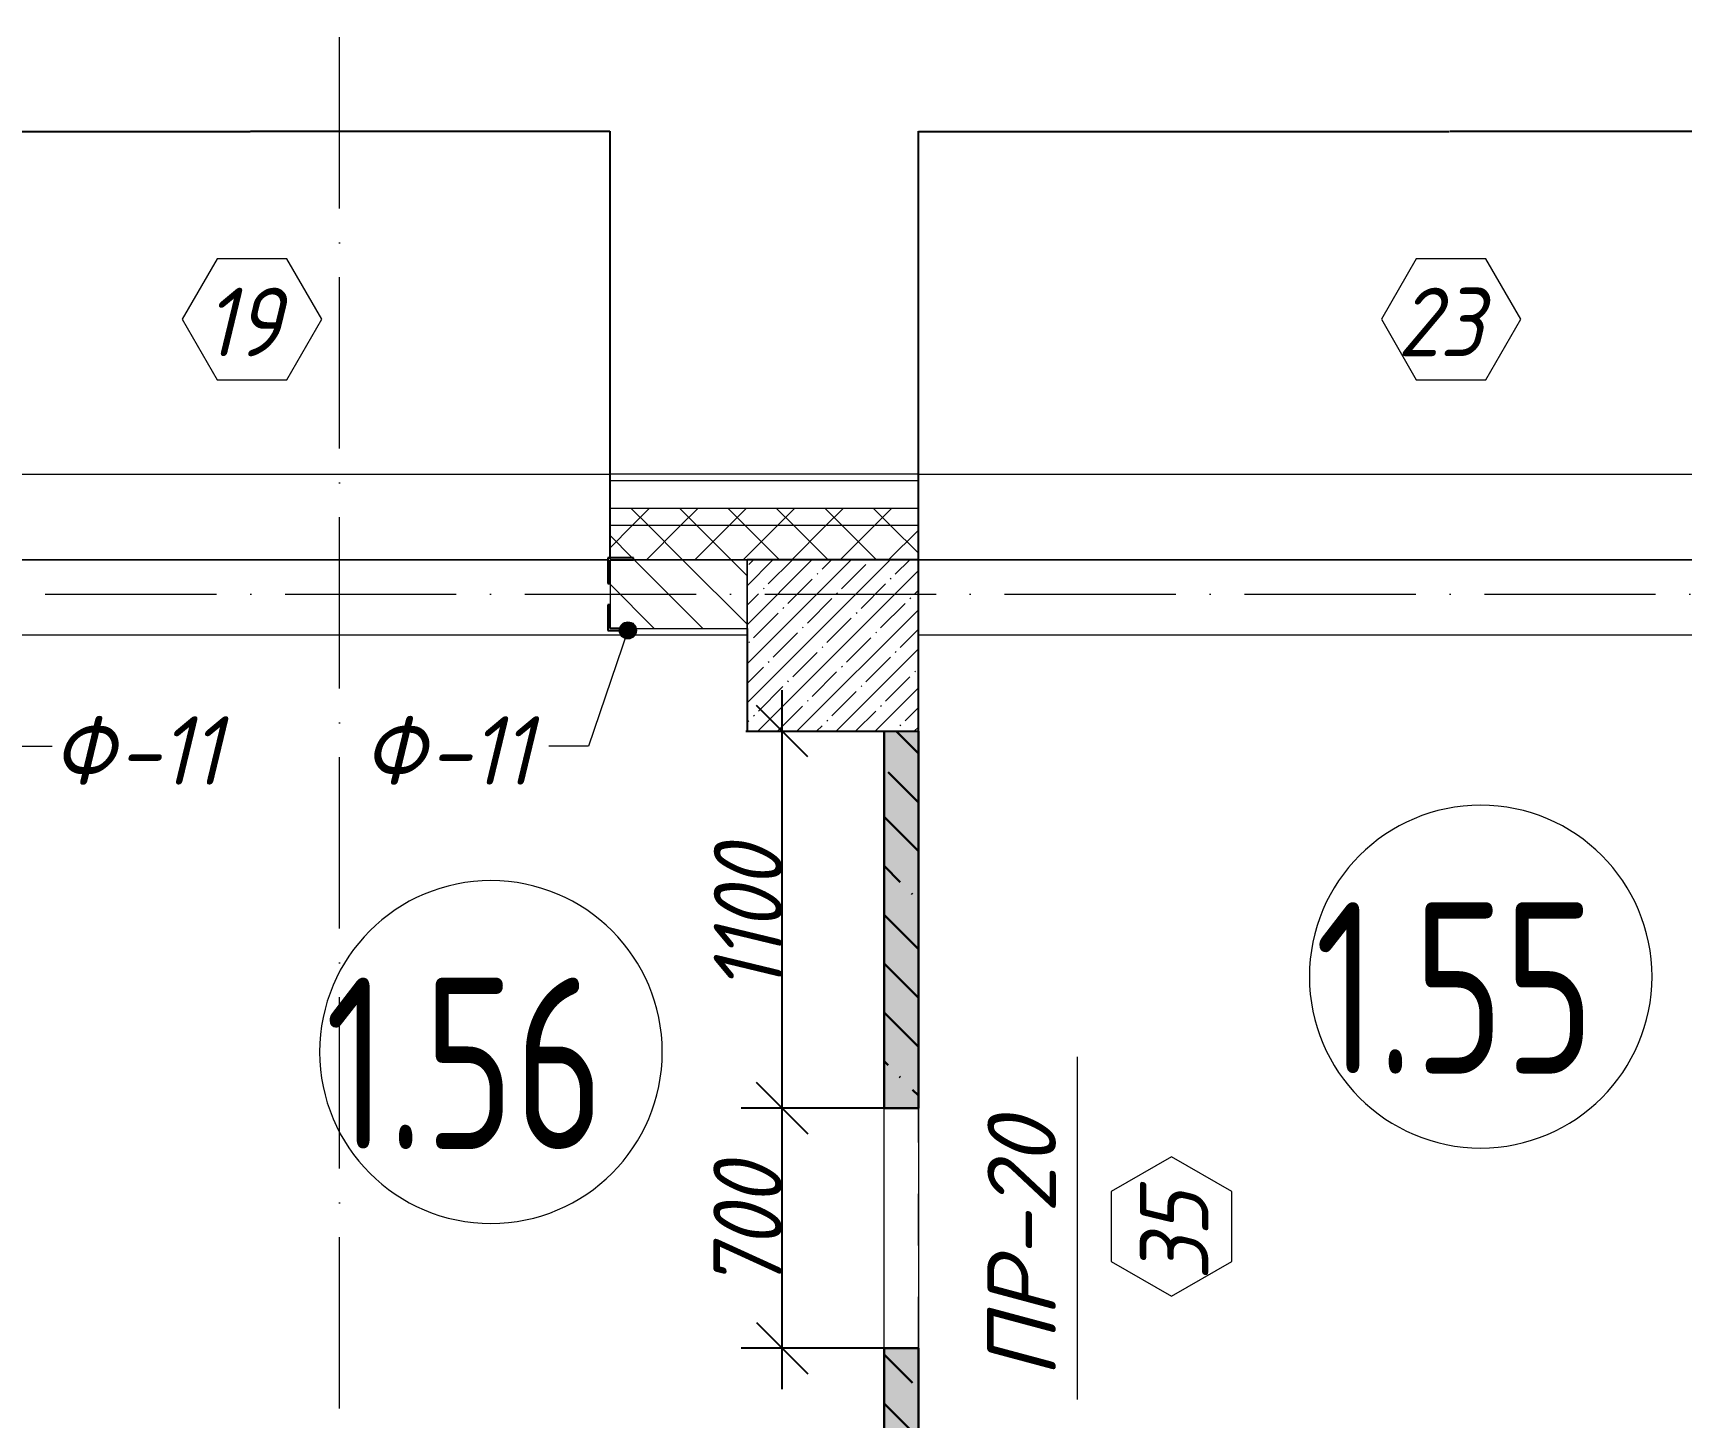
# Model space of a CAD drawing. Header units: millimetres. Extents: x 12986 to 523328, y -9759 to 30092.
# Drawn here: x 136663 to 141473, y 24599 to 28637 of the extents above; entities that cross this region are included whole.
import ezdxf

# ---------------------------------------------------------------- set-up
doc = ezdxf.new("R2010")
doc.units = ezdxf.units.MM
doc.linetypes.add('50_200_ШТРИХ_1Т_ш5_п1_п1_', pattern=[700, 500, -100, 0, -100])
doc.linetypes.add('Штрих короткий', pattern=[300, 150, -150])
for name, color, linetype, lineweight in [('0) ПГП', 1, 'Continuous', 30), ('4) ПГП красный расчет', 12, 'Continuous', 30), ('A-ANNO-DIMS', 7, 'Continuous', 9), ('A-AREA-IDEN', 7, 'Continuous', 9), ('A-DOOR-2', 7, 'Continuous', 5), ('A-DOOR-3', 7, 'Штрих короткий', 5), ('A-DOOR-IDEN', 7, 'Continuous', 9), ('A-GENM-1', 7, 'Continuous', 25), ('A-GENM-IDEN', 7, 'Continuous', 9), ('A-GLAZ-IDEN', 7, 'Continuous', 9), ('A-WALL', 7, 'Continuous', 5), ('A-WALL-6', 18, 'Continuous', 13), ('A-WALL-8', 7, 'Continuous', 9), ('A-WALL-FNSH-1', 7, 'Continuous', 9), ('A-WALL-PATT-1', 7, 'Continuous', 5), ('I-WALL', 7, 'Continuous', 5), ('S-COLS', 7, 'Continuous', 9), ('S-COLS-1', 7, 'Continuous', 5), ('S-COLS-2', 7, 'Continuous', 25), ('Оси-2', 7, '50_200_ШТРИХ_1Т_ш5_п1_п1_', 9)]:
    doc.layers.add(name, color=color, linetype=linetype, lineweight=lineweight)
for name, color, linetype, lineweight, true_color in [('A-WALL-2', 7, 'Continuous', 13, 0x000000), ('A-WALL-3', 7, 'Continuous', 5, 0x000000), ('A-WALL-PATT-2', 7, 'Continuous', 5, 0xce0000)]:
    doc.layers.add(name, color=color, linetype=linetype, lineweight=lineweight, true_color=true_color)
doc.styles.add('ISOCPEUR_I_3', font='isocpeui.ttf', dxfattribs={"width": 0.9, "height": 200})
doc.styles.add('ISOCPEUR_I_5', font='isocpeui.ttf', dxfattribs={"height": 200})
doc.styles.add('СПДС', font='ГОСТ тип А.ttf', dxfattribs={"width": 0.9})
doc.dimstyles.new('ISO-2_0_0_9К_СРЕДНИЙ_7', dxfattribs={"dimscale": 304.8, "dimtxt": 199.196235, "dimasz": 0.492126, "dimexe": 0.393701, "dimexo": 0, "dimgap": 0, "dimtad": 1, "dimdec": 0, "dimzin": 0, "dimdsep": 46, "dimtxsty": 'ISOCPEUR_I_3', "dimblk1": 'OBLIQUE', "dimblk2": 'OBLIQUE', "dimsah": 1, "dimcen": 0.09, "dimdle": 0.393701, "dimazin": 0, "dimtfac": 1, "dimtdec": 4, "dimtix": 1, "dimtmove": 0, "dimatfit": 3, "dimfxl": 1, "dimtvp": 1, "dimtolj": 1, "dimtzin": 0, "dimarcsym": 2})
doc.dimstyles.get("Standard").update_dxf_attribs({"dimtxt": 0.18, "dimasz": 0.18, "dimexe": 0.18, "dimexo": 0.0625, "dimgap": 0.09, "dimtad": 0, "dimtih": 1, "dimtoh": 1, "dimdec": 4, "dimzin": 0, "dimdsep": 46, "dimtxsty": 'Standard', "dimcen": 0.09, "dimadec": 0, "dimazin": 0, "dimtfac": 1, "dimtdec": 4, "dimtofl": 0, "dimtmove": 0, "dimatfit": 3, "dimfxl": 1, "dimtolj": 1, "dimtzin": 0, "dimarcsym": 0})
pattern_1 = [(45, (61996.89, 0), (-70.71068, 70.71068), []), (135, (61996.89, 0), (-70.71068, -70.71068), [])]

# ---------------------------------------------------------------- blocks, each defined once
blk = doc.blocks.new('Фахверк_СКБ_Уголок - Ф-11_200х2500 h-26914022-АР1_Кладочный план 1 этажа')
at = {"layer": 'A-GENM-1'}
for p, q in [((200, 156), (125, 156)), ((125, 156), (125, 81)), ((131, 81), (131, 150)), ((131, 150), (200, 150)), ((200, 150), (200, 156)), ((125, 81), (131, 81)), ((131, 19), (125, 19)), ((125, 19), (125, -56)), ((131, -50), (131, 19)), ((125, -56), (200, -56)), ((200, -50), (131, -50)), ((200, -56), (200, -50))]:
    blk.add_line(p, q, dxfattribs=at)
blk = doc.blocks.new('Проем_Дверь_БезПР - 700х700 h_штора-26852905-АР1_Кладочный план 1 этажа')
at = {"layer": 'A-DOOR-3'}
for p, q in [((350, 50), (-350, 50)), ((350, -50), (-350, -50))]:
    blk.add_line(p, q, dxfattribs=at)
blk = doc.blocks.new('AAR_СКБ_Марка_Окна_Перемычка и проем - Марка проема-25443838-АР1_Кладочный план 1 этажа')
at = {"layer": 'A-GLAZ-IDEN'}
for p, q in [((-0.968, -0.984), (-1.986, -2.747)), ((1.067, -0.984), (-0.968, -0.984)), ((2.085, -2.747), (1.067, -0.984)), ((-1.986, -2.747), (-0.968, -4.509)), ((1.067, -4.509), (2.085, -2.747)), ((-0.968, -4.509), (1.067, -4.509))]:
    blk.add_line(p, q, dxfattribs=at)
blk = doc.blocks.new('DIMBLOCK327-АР1_Кладочный план 1 этажа')
at = {"layer": 'A-ANNO-DIMS', "color": 0, "lineweight": -2, "transparency": 16777216}
for p, q in [((136246.9, 27103.1), (136246.9, 28350.2)), ((136247.1, 28350), (137296.2, 28350)), ((138346.7, 28350), (137297.6, 28350)), ((138346.9, 27103.1), (138346.9, 28350.2))]:
    blk.add_line(p, q, dxfattribs=at)
at = {"layer": 'A-ANNO-DIMS', "color": 0, "transparency": 16777216}
for points in [[(136247.1, 28350.1), (136247.1, 28350), (136246.9, 28350)], [(138346.7, 28350.1), (138346.7, 28350), (138346.9, 28350)]]:
    blk.add_solid(points, dxfattribs=at)
at = {"layer": 'Defpoints', "color": 0, "transparency": 16777216}
for p in [(138346.9, 28350), (136246.9, 27103), (138346.9, 27103)]:
    blk.add_point(p, dxfattribs=at)
at = {"layer": 'A-ANNO-DIMS', "color": 0, "transparency": 16777216, "insert": (137296.9, 28350), "char_height": 0.18, "width": 560.814, "attachment_point": 5}
blk.add_mtext('\\A1;2100.0000', dxfattribs=at)
blk = doc.blocks.new('DIMBLOCK328-АР1_Кладочный план 1 этажа')
at = {"layer": 'A-ANNO-DIMS', "color": 0, "lineweight": -2, "transparency": 16777216}
for p, q in [((139246.9, 27061.9), (139246.9, 28350.2)), ((139247.1, 28350), (140796.2, 28350)), ((142346.7, 28350), (140797.6, 28350)), ((142346.9, 27103.1), (142346.9, 28350.2))]:
    blk.add_line(p, q, dxfattribs=at)
at = {"layer": 'A-ANNO-DIMS', "color": 0, "transparency": 16777216}
for points in [[(139247.1, 28350.1), (139247.1, 28350), (139246.9, 28350)], [(142346.7, 28350.1), (142346.7, 28350), (142346.9, 28350)]]:
    blk.add_solid(points, dxfattribs=at)
at = {"layer": 'Defpoints', "color": 0, "transparency": 16777216}
for p in [(142346.9, 28350), (142346.9, 27103), (139246.9, 27061.9)]:
    blk.add_point(p, dxfattribs=at)
at = {"layer": 'A-ANNO-DIMS', "color": 0, "transparency": 16777216, "insert": (140796.9, 28350), "char_height": 0.18, "width": 560.814, "attachment_point": 5}
blk.add_mtext('\\A1;3100.0000', dxfattribs=at)
blk = doc.blocks.new('AAR_СКБ_Марка_Двери_Перемычка и проем - Марка перемычки и проема-25306769-АР1_Кладочный план 1 этажа')
at = {"layer": 'A-DOOR-IDEN'}
for p, q in [((-5, 0), (5, 0)), ((-0.968, -0.984), (-1.986, -2.747)), ((1.067, -0.984), (-0.968, -0.984)), ((2.085, -2.747), (1.067, -0.984)), ((-1.986, -2.747), (-0.968, -4.509)), ((1.067, -4.509), (2.085, -2.747)), ((-0.968, -4.509), (1.067, -4.509))]:
    blk.add_line(p, q, dxfattribs=at)
blk = doc.blocks.new('_Oblique')
at = {"color": 0, "linetype": 'ByBlock', "lineweight": -2}
blk.add_line((-0.5, -0.5), (0.5, 0.5), dxfattribs=at)
blk = doc.blocks.new('DIMBLOCK746-АР1_Кладочный план 1 этажа')
at = {"layer": 'A-ANNO-DIMS', "color": 0, "lineweight": -2, "transparency": 16777216}
for p, q in [((138849.7, 24680), (138849.7, 25620)), ((139146.9, 25500), (138729.7, 25500)), ((139146.9, 24800), (138729.7, 24800))]:
    blk.add_line(p, q, dxfattribs=at)
at = {"layer": 'Defpoints', "color": 0, "transparency": 16777216}
for p in [(138849.7, 25500), (139146.9, 25500), (139146.9, 24800)]:
    blk.add_point(p, dxfattribs=at)
at = {"layer": 'A-ANNO-DIMS', "color": 0, "lineweight": -2, "transparency": 16777216, "xscale": 150, "yscale": 150, "zscale": 150}
for p, rotation in [((138849.7, 25500), 90), ((138849.7, 24800), 270)]:
    blk.add_blockref('_Oblique', p, dxfattribs=dict(at, rotation=rotation))
at = {"layer": 'A-ANNO-DIMS', "color": 0, "transparency": 16777216, "insert": (138748.4, 25150), "char_height": 200, "width": 455.087, "attachment_point": 5, "rotation": 90, "style": 'ISOCPEUR_I_3'}
blk.add_mtext('\\A1;700', dxfattribs=at)
blk = doc.blocks.new('DIMBLOCK747-АР1_Кладочный план 1 этажа')
at = {"layer": 'A-ANNO-DIMS', "color": 0, "lineweight": -2, "transparency": 16777216}
for p, q in [((138849.7, 25380), (138849.7, 26720)), ((138743.7, 26600), (138969.7, 26600)), ((139146.9, 25500), (138729.7, 25500))]:
    blk.add_line(p, q, dxfattribs=at)
at = {"layer": 'Defpoints', "color": 0, "transparency": 16777216}
for p in [(138743.7, 26600), (138849.7, 26600), (139146.9, 25500)]:
    blk.add_point(p, dxfattribs=at)
at = {"layer": 'A-ANNO-DIMS', "color": 0, "lineweight": -2, "transparency": 16777216, "xscale": 150, "yscale": 150, "zscale": 150}
for p, rotation in [((138849.7, 26600), 90), ((138849.7, 25500), 270)]:
    blk.add_blockref('_Oblique', p, dxfattribs=dict(at, rotation=rotation))
at = {"layer": 'A-ANNO-DIMS', "color": 0, "transparency": 16777216, "insert": (138749.7, 26050), "char_height": 200, "width": 514.846, "attachment_point": 5, "rotation": 90, "style": 'ISOCPEUR_I_3'}
blk.add_mtext('\\A1;1100', dxfattribs=at)
blk = doc.blocks.new('Марка_Помещения - Номер-25198446-Объем проектирования 1 этажа')
at = {"layer": 'A-AREA-IDEN'}
for start, end in [(360, 180), (180, 360)]:
    blk.add_arc((0, 0), 2.5, start, end, dxfattribs=at)

msp = doc.modelspace()

# ---------------------------------------------------------------- hatches: boundary and pattern name
at = {"layer": '0) ПГП'}
h = msp.add_hatch(dxfattribs=at)
h.set_pattern_fill('FP_16', color=256, style=0, pattern_type=2)
h.set_pattern_definition([(50, (61996.893, 0), (72.873764, -6.37607), [7.62, -83.82]), (355, (61996.89, 0), (-14.09699, 76.422444), [6.096, -67.056]), (100.451, (62002.966, -0.53), (58.776964, 70.04687), [6.476, -71.236]), (46.184, (61996.89, 20.32), (108.43142, -16.81745), [11.43, -125.73]), (96.636, (62005.93, 18.92), (94.961, 98.97089), [9.714, -106.854]), (351.184, (61996.89, 20.32), (94.96227, 98.97018), [9.144, -100.584]), (21, (62007.053, 15.24), (60.64565, -40.906537), [7.62, -83.82]), (326, (62007.05, 15.24), (24.72083, 73.67493), [6.096, -67.056]), (71.451, (62012.11, 11.83), (85.36689, 32.768737), [6.476, -71.236]), (37.5, (61996.893, 0), (1.235525, 33.8224325), [3.353, -62.89, 3.353, -64.719, -67.31]), (37.5, (61996.893, 0), (1.235525, 33.8224325), [-134.315, 3.353, -63.957]), (7.5, (61996.893, 0), (26.728146, 40.07255), [3.353, -35.458, 3.353, -61.366, -25.654]), (7.5, (61996.893, 0), (26.728146, 40.07255), [-103.53, 3.353, -22.301]), (327.5, (61974.236, 0), (54.2363175, -2.292117), [3.353, -22.047, 3.353, -75.895, -105.156]), (327.5, (61974.236, 0), (54.2363175, -2.292117), [-104.648, 3.353, -101.803]), (317.5, (61964.076, 0), (59.25158, 10.17014), [3.353, -29.667, 3.353, -49.276, -74.676]), (317.5, (61964.076, 0), (59.25158, 10.17014), [-85.649, 3.353, -71.323])])
h.paths.add_polyline_path([(139246.89328, 23199.99988), (139246.89328, 24799.99988), (139146.89328, 24799.99988), (139146.89328, 23199.99988)], flags=0)
h.paths.add_polyline_path([(139146.89328, 25499.99988), (139246.89328, 25499.99988), (139246.89328, 26599.99988), (139146.89328, 26599.99988), (139146.89328, 25820.15264)], flags=0)
h = msp.add_hatch(dxfattribs=at)
h.set_pattern_fill('FP_17', color=256, style=0, pattern_type=2)
h.set_pattern_definition([(135, (61996.9, 0), (-142.5612, -142.5612), []), (135, (62139.46, 0), (-142.5612, -142.5612), [252.016, -50.403, 3.353, -47.05])])
h.paths.add_polyline_path([(139246.89328, 23199.99988), (139246.89328, 24799.99988), (139146.89328, 24799.99988), (139146.89328, 23199.99988)], flags=0)
h.paths.add_polyline_path([(139146.89328, 25499.99988), (139246.89328, 25499.99988), (139246.89328, 26599.99988), (139146.89328, 26599.99988), (139146.89328, 25820.15264)], flags=0)
at = {"layer": 'A-GENM-IDEN'}
h = msp.add_hatch(color=256, dxfattribs=at)
edge = h.paths.add_edge_path(flags=0)
edge.add_arc((138399.22671, 26893.99982), 25, 0, 360)
at = {"layer": 'A-WALL-PATT-1'}
h = msp.add_hatch(dxfattribs=at)
h.set_pattern_fill('FP_2', color=256, style=0, pattern_type=2)
h.set_pattern_definition(pattern_1)
h.paths.add_polyline_path([(146966.89327, 27199.99988), (146966.89327, 27249.99988), (142346.89328, 27249.99988), (142346.89328, 27199.99988), (146793.75859, 27199.99988)], flags=0)
h.paths.add_polyline_path([(132806.89333, 27199.99988), (132806.89333, 27249.99988), (130206.89329, 27249.99988), (130206.89329, 27199.99988)], flags=0)
h.paths.add_polyline_path([(138346.89333, 27199.99988), (139246.89328, 27199.99988), (139246.89328, 27249.99988), (138346.89333, 27249.99988)], flags=0)
h.paths.add_polyline_path([(136067.89922, 27199.99988), (136246.89333, 27199.99988), (136246.89333, 27249.99988), (134906.89333, 27249.99988), (134906.89333, 27199.99988)], flags=0)
h.paths.add_polyline_path([(123056.89333, 27199.99988), (123056.89333, 27249.99988), (121856.89333, 27249.99988), (121856.89333, 27199.99988)], flags=0)
h.paths.add_polyline_path([(119212.97734, 27199.99988), (119556.89333, 27199.99988), (119556.89333, 27249.99988), (118856.89333, 27249.99988), (118856.89333, 27199.99988)], flags=0)
h.paths.add_polyline_path([(129106.89329, 27199.99988), (129106.89329, 27249.99988), (128156.89333, 27249.99988), (128156.89333, 27199.99988)], flags=0)
h.paths.add_polyline_path([(116756.89333, 27199.99988), (116756.89333, 27249.99988), (115856.89336, 27249.99988), (115856.89336, 27199.99988)], flags=0)
h.paths.add_polyline_path([(113756.89336, 27199.99988), (113756.89336, 27249.99988), (112856.89333, 27249.99988), (112856.89333, 27199.99988), (113083.91484, 27199.99988)], flags=0)
h.paths.add_polyline_path([(109656.89329, 27199.99988), (110756.89333, 27199.99988), (110756.89333, 27249.99988), (109656.89329, 27249.99988)], flags=0)
h.paths.add_polyline_path([(106556.89329, 27199.99988), (106556.89329, 27249.99988), (104056.89326, 27249.99988), (104056.89326, 27199.99988), (105422.58672, 27199.99988)], flags=0)
h = msp.add_hatch(dxfattribs=at)
h.set_pattern_fill('FP_2', color=256, style=0, pattern_type=2)
h.set_pattern_definition(pattern_1)
h.paths.add_polyline_path([(138746.89328, 27099.99988), (139246.89328, 27099.99988), (139246.89328, 27199.99988), (138346.89333, 27199.99988), (138346.89338, 27105.99982), (138415.89338, 27105.99982), (138415.89338, 27099.99988)], flags=0)
h.paths.add_polyline_path([(146966.89327, 27099.99988), (146966.89327, 27199.99988), (142346.89328, 27199.99988), (142346.89328, 27105.99982), (142415.89328, 27105.99982), (142415.89328, 27099.99988), (146793.75859, 27099.99988)], flags=0)
h.paths.add_polyline_path([(129037.89329, 27099.99988), (129037.89329, 27105.99982), (129106.89329, 27105.99982), (129106.89329, 27199.99988), (128156.89333, 27199.99988), (128156.89333, 27099.99988), (128756.89328, 27099.99988)], flags=0)
h.paths.add_polyline_path([(130275.89329, 27099.99988), (132806.89333, 27099.99988), (132806.89333, 27199.99988), (130206.89329, 27199.99988), (130206.89329, 27105.99982), (130275.89329, 27105.99982)], flags=0)
h.paths.add_polyline_path([(136067.89922, 27099.99988), (136177.89338, 27099.99988), (136177.89338, 27105.99982), (136246.89333, 27105.99982), (136246.89333, 27199.99988), (134906.89333, 27199.99988), (134906.89333, 27105.99982), (134975.89333, 27105.99982), (134975.89333, 27099.99988), (136036.89328, 27099.99988)], flags=0)
h.paths.add_polyline_path([(122756.89328, 27099.99988), (122987.89333, 27099.99988), (122987.89333, 27105.99982), (123056.89333, 27105.99982), (123056.89333, 27199.99988), (121856.89333, 27199.99988), (121857.41507, 27105.99982), (121925.89333, 27105.99982), (121925.89333, 27099.99988), (122156.89328, 27099.99988)], flags=0)
h.paths.add_polyline_path([(116156.89328, 27099.99988), (116756.89333, 27099.99988), (116756.89333, 27199.99988), (115856.89336, 27199.99988), (115857.41509, 27105.99982), (115925.89336, 27105.99982), (115925.89336, 27099.99988)], flags=0)
h.paths.add_polyline_path([(113687.89336, 27099.99988), (113687.89336, 27105.99982), (113756.89336, 27105.99982), (113756.89336, 27199.99988), (112856.89333, 27199.99988), (112857.41507, 27105.99982), (112925.89333, 27105.99982), (112925.89333, 27099.99988), (113083.91484, 27099.99988)], flags=0)
h.paths.add_polyline_path([(119212.97734, 27099.99988), (119487.89333, 27099.99988), (119487.89333, 27105.99982), (119556.89333, 27105.99982), (119556.89333, 27199.99988), (118856.89333, 27199.99988), (118857.41507, 27105.99982), (118925.89333, 27105.99982), (118925.89333, 27099.99988)], flags=0)
h.paths.add_polyline_path([(110156.89328, 27099.99988), (110756.89333, 27099.99988), (110756.89333, 27199.99988), (109656.89329, 27199.99988), (109656.89333, 27105.99982), (109725.89333, 27105.99982), (109725.89333, 27099.99988)], flags=0)
h.paths.add_polyline_path([(106487.89329, 27099.99988), (106487.89329, 27105.99982), (106556.89329, 27105.99982), (106556.89329, 27199.99988), (104156.89328, 27199.99987), (104156.89328, 27099.99988), (105422.58672, 27099.99988)], flags=0)
at = {"layer": 'A-WALL-PATT-2'}
h = msp.add_hatch(dxfattribs=at)
h.set_pattern_fill('FP_3', color=256, style=0, pattern_type=2)
h.set_pattern_definition([(135, (61996.89, 0), (-70.71068, -70.71068), [])])
h.paths.add_polyline_path([(135256.89328, 26899.99982), (135536.89328, 26899.99982), (135536.89328, 27099.99982), (134906.89333, 27099.99982), (134906.89333, 26899.99982), (134975.89333, 26899.99982)], flags=0)
h.paths.add_polyline_path([(142646.89328, 26899.99982), (142646.89328, 27099.99982), (142346.89328, 27099.99982), (142346.89328, 26899.99982), (142415.89328, 26899.99982)], flags=0)
h.paths.add_polyline_path([(136067.89922, 26899.99982), (136246.89333, 26899.99982), (136246.89333, 27099.99982), (136036.89328, 27099.99982), (136036.89328, 26899.99982)], flags=0)
h.paths.add_polyline_path([(138746.89328, 26899.99982), (138746.89328, 27099.99982), (138346.89333, 27099.99982), (138346.89338, 26899.99982), (138415.89338, 26899.99982)], flags=0)
h.paths.add_polyline_path([(129037.89329, 26899.99982), (129106.89329, 26899.99982), (129106.89329, 27099.99982), (128756.89328, 27099.99982), (128756.89328, 26899.99982)], flags=0)
h.paths.add_polyline_path([(130306.89328, 26899.99982), (132306.89328, 26899.99982), (132306.89328, 27099.99982), (130206.8933, 27099.99982), (130206.8933, 26899.99982), (130275.89329, 26899.99982)], flags=0)
h.paths.add_polyline_path([(119346.89326, 26899.99982), (119556.89333, 26899.99982), (119556.89333, 27099.99982), (118856.89333, 27099.99982), (118856.89333, 26899.99982), (119212.97734, 26899.99982)], flags=0)
h.paths.add_polyline_path([(115925.89336, 26899.99982), (116156.89328, 26899.99982), (116156.89328, 27099.99982), (115856.89336, 27099.99982), (115856.89336, 26899.99982)], flags=0)
h.paths.add_polyline_path([(123056.89333, 26899.99982), (123056.89333, 27099.99982), (122756.89328, 27099.99982), (122756.89328, 26899.99982), (122987.89333, 26899.99982)], flags=0)
h.paths.add_polyline_path([(121925.89333, 26899.99982), (122156.89328, 26899.99982), (122156.89328, 27099.99982), (121856.89333, 27099.99982), (121856.89333, 26899.99982)], flags=0)
h.paths.add_polyline_path([(106487.89329, 26899.99982), (106556.89329, 26899.99982), (106556.89329, 27099.99982), (104756.89328, 27099.99982), (104756.89328, 26899.99982), (105422.58672, 26899.99982)], flags=0)
h.paths.add_polyline_path([(110156.89328, 26899.99982), (110156.89328, 27099.99982), (109656.89329, 27099.99982), (109656.89333, 26899.99982), (109856.89333, 26899.99982)], flags=0)
h.paths.add_polyline_path([(113756.89336, 26899.99982), (113756.89336, 27099.99982), (112856.89333, 27099.99982), (112856.89333, 26899.99982), (113687.89336, 26899.99982)], flags=0)
at = {"layer": 'S-COLS-1'}
h = msp.add_hatch(dxfattribs=at)
h.set_pattern_fill('FP_1', color=256, style=0, pattern_type=2)
h.set_pattern_definition([(45, (61996.89, 0), (-57.02463, 57.02463), []), (45, (62053.92, 0), (-57.02463, 57.02463), [100.806, -20.161, 3.353, -16.808])])
h.paths.add_polyline_path([(139246.89328, 26599.99988), (139246.89328, 27099.99988), (138746.89328, 27099.99988), (138746.89328, 26599.99988), (139132.43047, 26599.99988)], flags=0)

# ---------------------------------------------------------------- linework, layer by layer
at = {"layer": '0) ПГП'}
for p, q in [((139146.89328, 26599.99988), (139146.89328, 25499.99988)), ((139146.89328, 25499.99988), (139246.89328, 25499.99988)), ((139146.89328, 24799.99988), (139146.89328, 23199.99988)), ((139246.89328, 24799.99988), (139146.89328, 24799.99988))]:
    msp.add_line(p, q, dxfattribs=at)
at = {"layer": '4) ПГП красный расчет'}
for p, q in [((139246.89328, 25499.99988), (139246.89328, 26599.99988)), ((139246.89328, 23199.99988), (139246.89328, 24799.99988))]:
    msp.add_line(p, q, dxfattribs=at)
at = {"layer": 'A-GENM-IDEN'}
for p, q in [((138399.22671, 26893.99982), (138283.80255, 26555.99156)), ((136522.63673, 26555.99156), (136719.13987, 26555.99156)), ((138283.80255, 26555.99156), (138168.37839, 26555.99156))]:
    msp.add_line(p, q, dxfattribs=at)
msp.add_circle((138399.22671, 26893.99982), 25, dxfattribs=at)
at = {"layer": 'A-WALL'}
for p, q in [((136246.89333, 27349.99988), (138346.89333, 27349.99988)), ((139246.89328, 27329.99988), (138346.89333, 27329.99988)), ((139246.89328, 27349.99988), (142346.89328, 27349.99988)), ((139246.89328, 27249.99988), (138346.89333, 27249.99988)), ((139246.89328, 27199.99988), (138346.89333, 27199.99988)), ((138340.89338, 27099.99988), (136252.89338, 27099.99988)), ((142340.89328, 27099.99988), (139246.89328, 27099.99988))]:
    msp.add_line(p, q, dxfattribs=at)
at = {"layer": 'A-WALL-2'}
for p, q in [((138746.89328, 27099.99982), (138415.89338, 27099.99982)), ((138346.89333, 27030.99982), (138346.89333, 26968.99982)), ((138415.89338, 26899.99982), (138746.89328, 26899.99982))]:
    msp.add_line(p, q, dxfattribs=at)
at = {"layer": 'A-WALL-3'}
msp.add_line((138746.89328, 26899.99982), (138746.89328, 27099.99982), dxfattribs=at)
at = {"layer": 'A-WALL-6'}
msp.add_line((139246.89328, 26599.99988), (139146.89328, 26599.99988), dxfattribs=at)
at = {"layer": 'A-WALL-8'}
for p, q in [((138346.89333, 27329.99988), (138346.89333, 27105.99982)), ((139246.89328, 27099.99988), (139246.89328, 27329.99988)), ((138415.89338, 27099.99988), (139246.89328, 27099.99988))]:
    msp.add_line(p, q, dxfattribs=at)
at = {"layer": 'A-WALL-FNSH-1'}
for p, q in [((139246.89328, 27349.99988), (138346.89333, 27349.99988)), ((138346.89333, 27349.99988), (138346.89333, 27329.99988)), ((139246.89328, 27329.99988), (139246.89328, 27349.99988))]:
    msp.add_line(p, q, dxfattribs=at)
at = {"layer": 'I-WALL'}
for p, q in [((136252.89338, 27099.99991), (138340.89338, 27099.99991)), ((139246.89328, 27099.99991), (142340.89328, 27099.99991)), ((138746.89328, 26879.99991), (136036.89328, 26879.99991)), ((142646.89328, 26879.99991), (139246.89328, 26879.99991)), ((139146.89328, 24799.99988), (139146.89328, 25499.99988)), ((139246.89328, 25499.99988), (139246.89328, 24799.99988))]:
    msp.add_line(p, q, dxfattribs=at)
at = {"layer": 'S-COLS'}
msp.add_line((138746.89328, 27099.99988), (138746.89328, 26899.99982), dxfattribs=at)
at = {"layer": 'S-COLS-2'}
for p, q in [((139246.89328, 27099.99988), (138746.89328, 27099.99988)), ((139246.89328, 26599.99988), (139246.89328, 27099.99988)), ((138746.89328, 26899.99982), (138746.89328, 26599.99988)), ((138746.89328, 26599.99988), (139246.89328, 26599.99988))]:
    msp.add_line(p, q, dxfattribs=at)
at = {"layer": 'Оси-2'}
for p, q in [((137556.89325, -4080), (137556.89325, 28636.94316)), ((57586.89328, 26999.99982), (187948.52131, 26999.99982))]:
    msp.add_line(p, q, dxfattribs=at)

# ---------------------------------------------------------------- block references
at = {"layer": 'A-AREA-IDEN', "xscale": 199.9999999999999, "yscale": 199.9999999999999, "zscale": 199.9999999999999}
for p in [(140888.14423, 25884.02648), (137999.31353, 25664.02648)]:
    msp.add_blockref('Марка_Помещения - Номер-25198446-Объем проектирования 1 этажа', p, dxfattribs=at)
at = {"layer": 'A-DOOR-2', "rotation": 270}
msp.add_blockref('Проем_Дверь_БезПР - 700х700 h_штора-26852905-АР1_Кладочный план 1 этажа', (139196.89328, 25149.99988), dxfattribs=at)
at = {"layer": 'A-DOOR-IDEN', "xscale": 99.99999999999993, "yscale": 99.99999999999993, "zscale": 99.99999999999993, "rotation": 89.99999999999991}
msp.add_blockref('AAR_СКБ_Марка_Двери_Перемычка и проем - Марка перемычки и проема-25306769-АР1_Кладочный план 1 этажа', (139710.94094, 25149.99988), dxfattribs=at)
at = {"layer": 'A-GENM-1'}
msp.add_blockref('Фахверк_СКБ_Уголок - Ф-11_200х2500 h-26914022-АР1_Кладочный план 1 этажа', (138215.89338, 26949.99982), dxfattribs=at)
at = {"layer": 'A-GLAZ-IDEN', "xscale": 99.99999999999993, "yscale": 99.99999999999993, "zscale": 99.99999999999993}
for p in [(137296.89333, 28076.39833), (140796.89328, 28076.39833)]:
    msp.add_blockref('AAR_СКБ_Марка_Окна_Перемычка и проем - Марка проема-25443838-АР1_Кладочный план 1 этажа', p, dxfattribs=at)

# ---------------------------------------------------------------- texts
at = {"layer": 'A-AREA-IDEN', "char_height": 500, "width": 1212.1515, "attachment_point": 1, "style": 'СПДС'}
for s, insert in [('1.55', (140404.37793, 26101.14509)), ('1.56', (137515.54723, 25881.14509))]:
    msp.add_mtext(s, dxfattribs=dict(at, insert=insert))
at = {"layer": 'A-DOOR-IDEN', "insert": (139893.58232, 24998.10135), "char_height": 200, "width": 317.46825, "attachment_point": 1, "rotation": 90, "style": 'ISOCPEUR_I_3'}
msp.add_mtext('35', dxfattribs=at)
at = {"layer": 'A-GENM-IDEN', "char_height": 200, "attachment_point": 1, "style": 'ISOCPEUR_I_3'}
for s, insert, width in [('\\fISOCPEUR|b0|i1|c204|p34|;\\W.9;Ф', (136719.13987, 26643.60614), 230.886), ('-11', (136909.63987, 26643.60614), 389.620125), ('\\fISOCPEUR|b0|i1|c204|p34|;\\W.9;Ф', (137626.14391, 26643.60614), 230.886), ('-11', (137816.64391, 26643.60614), 389.620125)]:
    msp.add_mtext(s, dxfattribs=dict(at, insert=insert, width=width))
at = {"layer": 'A-GENM-IDEN', "char_height": 200, "attachment_point": 1, "rotation": 90, "style": 'ISOCPEUR_I_5'}
for s, insert, width in [('-20', (139448.46698, 25056.67328), 529.11375), ('ПР', (139448.46698, 24712.71494), 416.8775)]:
    msp.add_mtext(s, dxfattribs=dict(at, insert=insert, width=width))
at = {"layer": 'A-GLAZ-IDEN', "char_height": 200, "attachment_point": 1, "style": 'ISOCPEUR_I_3'}
for s, insert, width in [('19', (137162.9948, 27893.75695), 274.177125), ('23', (140644.99476, 27893.75695), 317.46825)]:
    msp.add_mtext(s, dxfattribs=dict(at, insert=insert, width=width))

# ---------------------------------------------------------------- dimensions: what is measured, and where the dimension line sits
at = {"layer": 'A-ANNO-DIMS'}
for base, p1, p2, picture, middle in [((138346.89333, 28350.03714), (136246.89333, 27103.04788), (138346.89333, 27103.04788), 'DIMBLOCK327-АР1_Кладочный план 1 этажа', (137296.89333, 28350.03714)), ((142346.89328, 28350.03714), (139246.89328, 27061.87828), (142346.89328, 27103.04788), 'DIMBLOCK328-АР1_Кладочный план 1 этажа', (140796.89328, 28350.03714))]:
    dim = msp.add_linear_dim(base=base, p1=p1, p2=p2, dimstyle='Standard', dxfattribs=at)
    dim.commit()
    dim.dimension.update_dxf_attribs({"geometry": picture, "text_midpoint": middle})
for base, p1, p2, override, picture, middle in [((138849.72647, 26599.99988), (139146.89328, 25499.99988), (138743.66045, 26599.99988), {"dimpost": '<>', "dimfxl": 1171.578727}, 'DIMBLOCK747-АР1_Кладочный план 1 этажа', (138749.72647, 26049.99988)), ((138849.72647, 25499.99988), (139146.89328, 24799.99988), (139146.89328, 25499.99988), {"dimpost": '<>', "dimfxl": 700}, 'DIMBLOCK746-АР1_Кладочный план 1 этажа', (138748.43859, 25149.99988))]:
    dim = msp.add_linear_dim(base=base, p1=p1, p2=p2, angle=90, dimstyle='ISO-2_0_0_9К_СРЕДНИЙ_7', override=override, dxfattribs=at)
    dim.commit()
    dim.dimension.update_dxf_attribs({"geometry": picture, "text_midpoint": middle})

doc.saveas('drawing.dxf')
